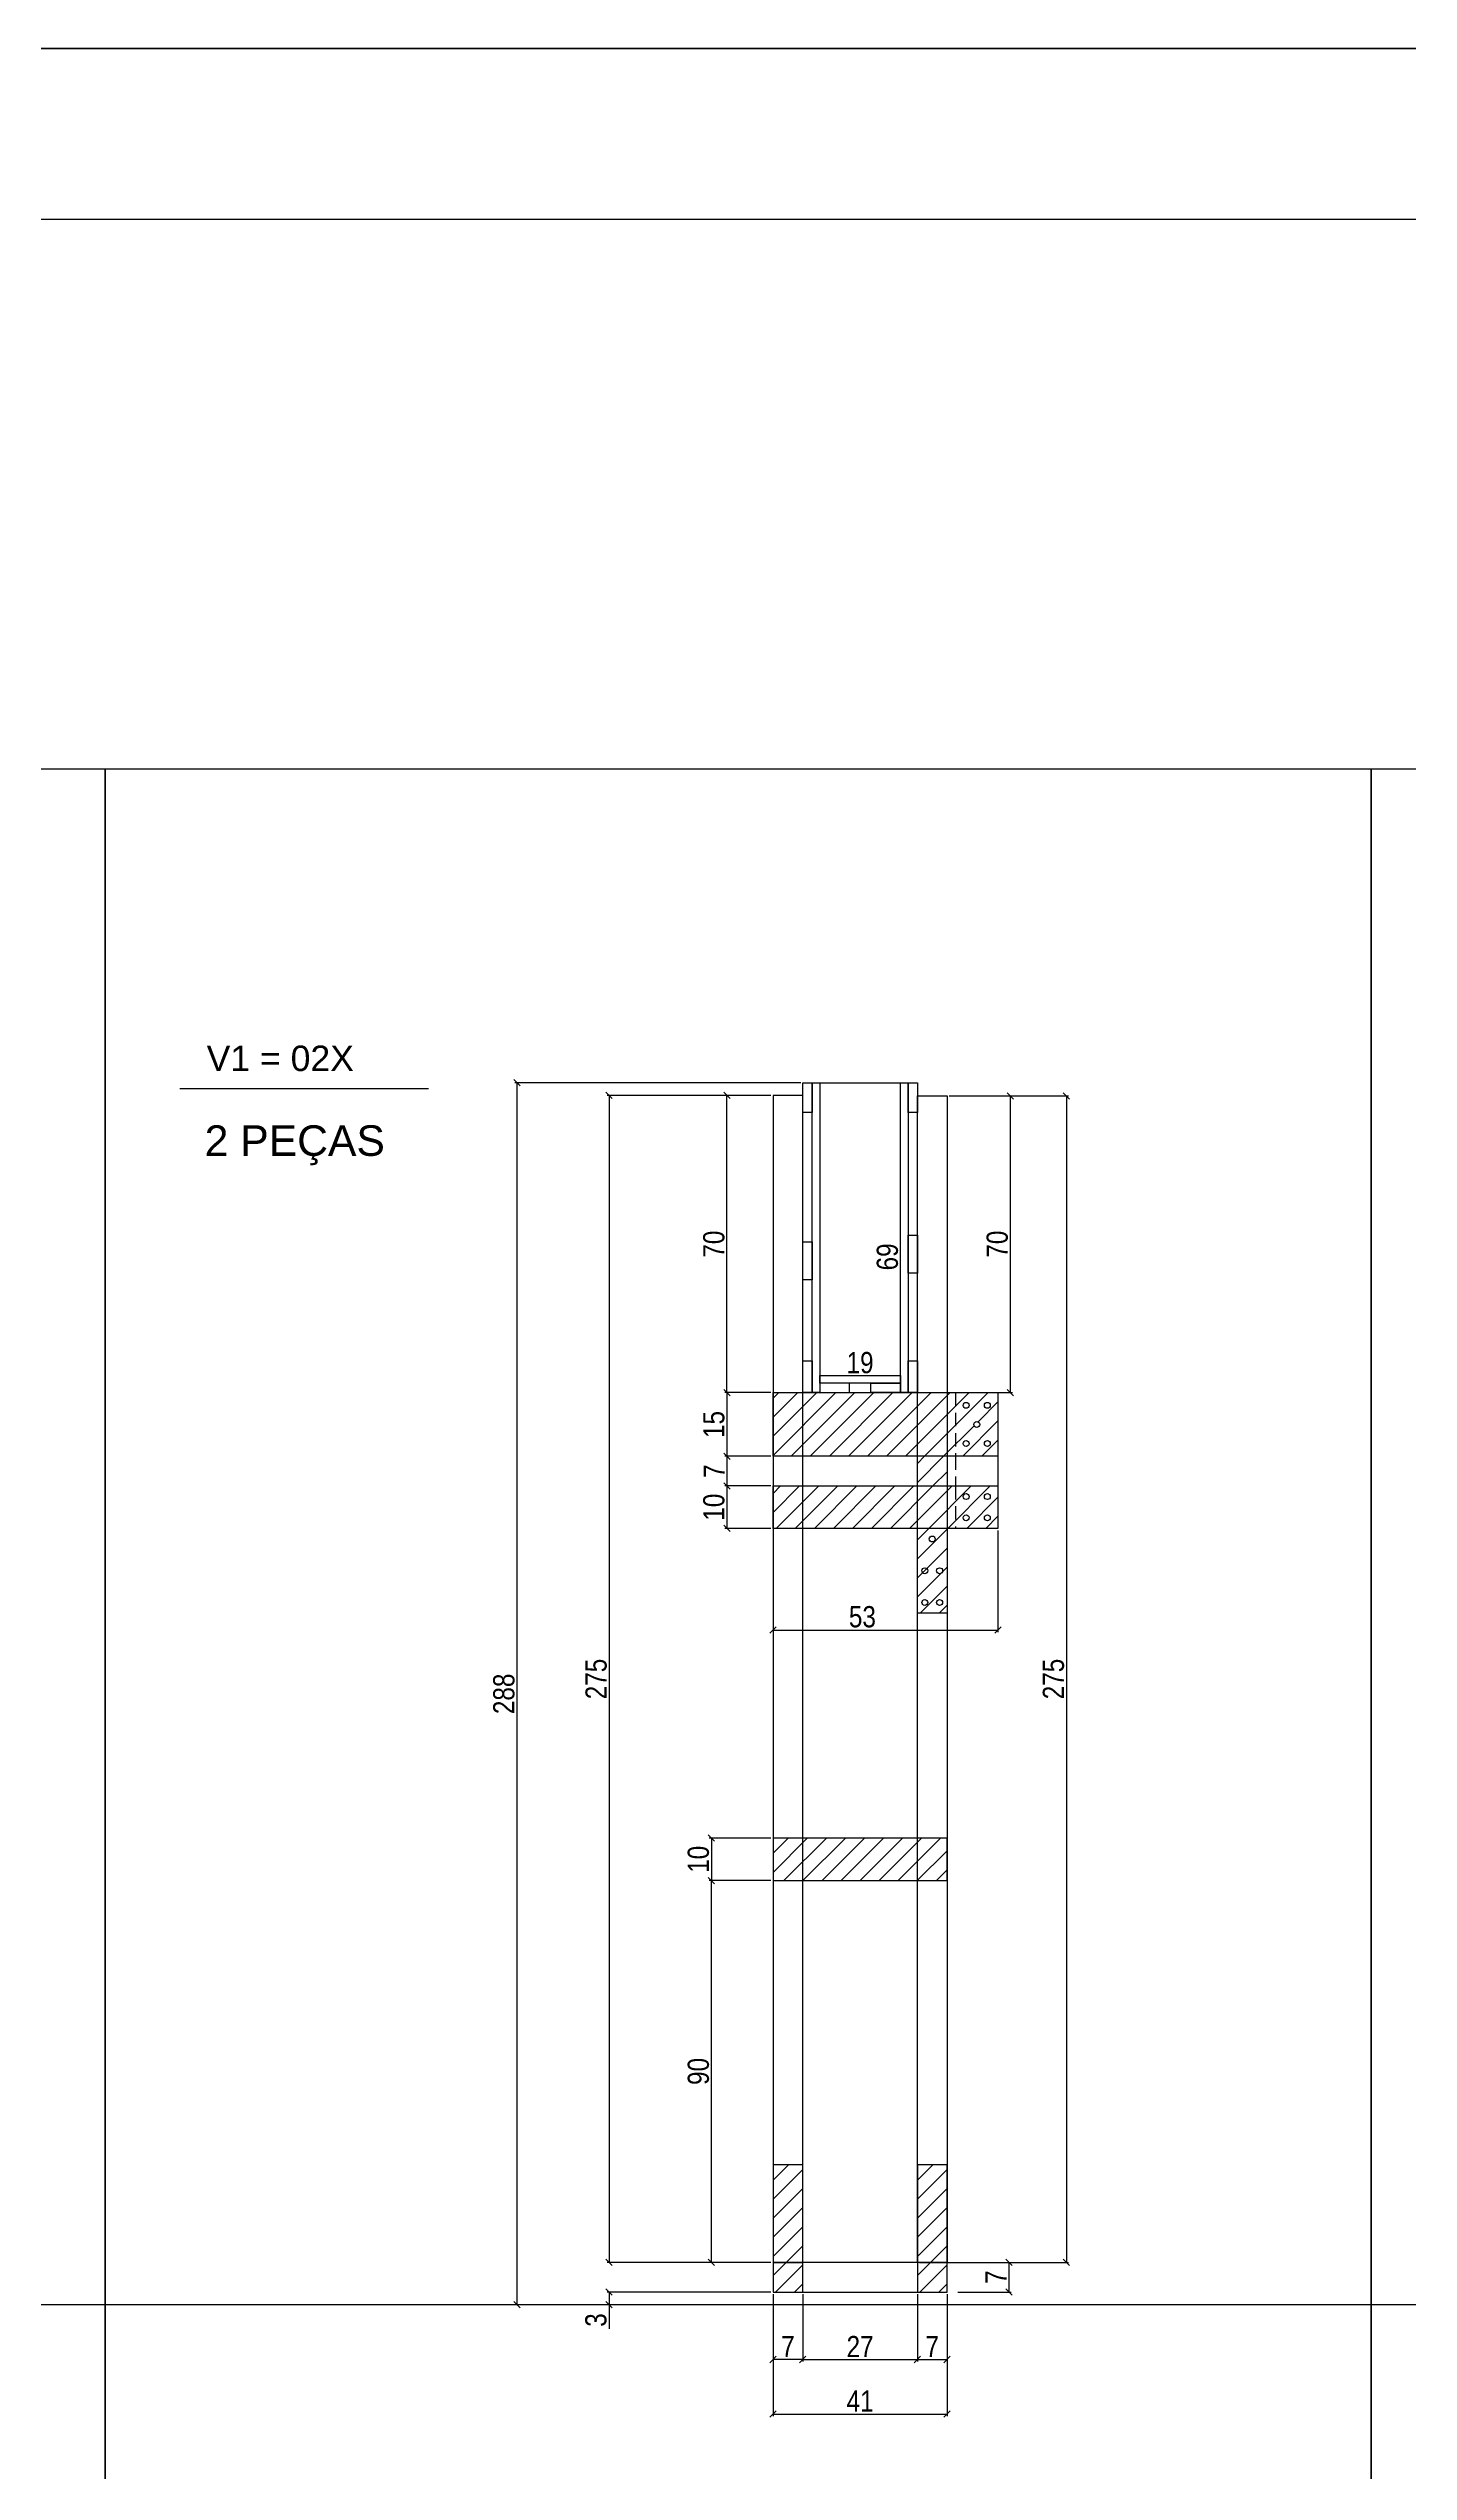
# Model space of a CAD drawing. Extents: x 16965 to 24320, y 205100 to 209880.
# Drawn here: x 17993 to 18634, y 208738 to 209880 of the extents above; entities that cross this region are included whole.
import ezdxf

# ---------------------------------------------------------------- set-up
doc = ezdxf.new("R2010")
doc.units = 0
doc.linetypes.add('DASHED2', pattern=[9.525, 6.35, -3.175])
doc.layers.get('0').update_dxf_attribs({"linetype": 'CONTINUOUS'})
doc.layers.get('DEFPOINTS').update_dxf_attribs({"linetype": 'CONTINUOUS'})
for name, color, linetype in [('8', 111, 'CONTINUOUS'), ('COTA', 241, 'CONTINUOUS'), ('detalhes', 4, 'CONTINUOUS'), ('HACHURA', 8, 'CONTINUOUS'), ('TIRAS REESCORAMENTO', 252, 'CONTINUOUS'), ('VIGAS', 3, 'CONTINUOUS')]:
    doc.layers.add(name, color=color, linetype=linetype)
doc.layers.add('FOLHA', color=255, linetype='CONTINUOUS', lineweight=40)
doc.styles.add('COTA TECNICA 2X', font='techl___.ttf', dxfattribs={"height": 10})
doc.styles.add('R80-50', font='arial.ttf', dxfattribs={"height": 10})
doc.dimstyles.new('SECAO', dxfattribs={"dimscale": 0.333333, "dimtxt": 5, "dimasz": 9, "dimexe": 3, "dimexo": 3, "dimgap": 3, "dimtad": 1, "dimdec": 1, "dimlfac": 0.5, "dimzin": 12, "dimdsep": 46, "dimtxsty": 'COTA TECNICA 2X', "dimblk1": 'OBLIQUE', "dimblk2": 'OBLIQUE', "dimsah": 1, "dimcen": 0.9, "dimclrd": 4, "dimclre": 4, "dimclrt": 240, "dimadec": 1, "dimazin": 3, "dimtfac": 1, "dimtdec": 1, "dimtmove": 0, "dimatfit": 3, "dimfxl": 1, "dimtolj": 1, "dimtzin": 12, "dimarcsym": 0})
pattern_1 = [(45, (-5257.449, 10923.388), (-4.49012806, 4.49012806), [])]

# ---------------------------------------------------------------- blocks, each defined once
blk = doc.blocks.new('_Oblique')
at = {"color": 0, "linetype": 'ByBlock', "lineweight": -2}
blk.add_line((-0.5, -0.5), (0.5, 0.5), dxfattribs=at)
blk = doc.blocks.new('*D2783')
at = {"layer": 'DEFPOINTS', "color": 0, "transparency": 16777216}
for p in [(18334.4, 209386.8), (18257.1, 208836.7), (18334.4, 208836.7)]:
    blk.add_point(p, dxfattribs=at)
at = {"layer": 'detalhes', "color": 4, "lineweight": -2, "transparency": 16777216}
for p, q in [((18333.4, 209386.8), (18256.1, 209386.8)), ((18257.1, 209386.8), (18257.1, 208836.7)), ((18333.4, 208836.7), (18256.1, 208836.7))]:
    blk.add_line(p, q, dxfattribs=at)
at = {"layer": 'detalhes', "color": 4, "lineweight": -2, "transparency": 16777216, "xscale": 3, "yscale": 3, "zscale": 3}
for p, rotation in [((18257.1, 209386.8), 90), ((18257.1, 208836.7), 270)]:
    blk.add_blockref('_Oblique', p, dxfattribs=dict(at, rotation=rotation))
at = {"layer": 'detalhes', "color": 240, "transparency": 16777216, "insert": (18251, 209111.7), "char_height": 10, "attachment_point": 5, "rotation": 90, "style": 'COTA TECNICA 2X'}
blk.add_mtext('\\A1;275', dxfattribs=at)
blk = doc.blocks.new('*D2784')
at = {"layer": 'DEFPOINTS', "color": 0, "transparency": 16777216}
for p in [(18334.4, 208822.7), (18416.4, 208822.7), (18416.4, 208765.2)]:
    blk.add_point(p, dxfattribs=at)
at = {"layer": 'detalhes', "color": 4, "lineweight": -2, "transparency": 16777216}
for p, q in [((18334.4, 208821.7), (18334.4, 208764.2)), ((18416.4, 208821.7), (18416.4, 208764.2)), ((18334.4, 208765.2), (18416.4, 208765.2))]:
    blk.add_line(p, q, dxfattribs=at)
at = {"layer": 'detalhes', "color": 4, "lineweight": -2, "transparency": 16777216, "xscale": 3, "yscale": 3, "zscale": 3, "rotation": 180}
blk.add_blockref('_Oblique', (18334.4, 208765.2), dxfattribs=at)
at = {"layer": 'detalhes', "color": 4, "lineweight": -2, "transparency": 16777216, "xscale": 3, "yscale": 3, "zscale": 3}
blk.add_blockref('_Oblique', (18416.4, 208765.2), dxfattribs=at)
at = {"layer": 'detalhes', "color": 240, "transparency": 16777216, "insert": (18375.4, 208771.3), "char_height": 10, "attachment_point": 5, "style": 'COTA TECNICA 2X'}
blk.add_mtext('\\A1;41', dxfattribs=at)
blk = doc.blocks.new('*D2785')
at = {"layer": 'DEFPOINTS', "color": 0, "transparency": 16777216}
for p in [(18348.4, 208822.7), (18402.4, 208822.7), (18402.4, 208790.9)]:
    blk.add_point(p, dxfattribs=at)
at = {"layer": 'detalhes', "color": 4, "lineweight": -2, "transparency": 16777216}
for p, q in [((18348.4, 208821.7), (18348.4, 208789.9)), ((18402.4, 208821.7), (18402.4, 208789.9)), ((18348.4, 208790.9), (18402.4, 208790.9))]:
    blk.add_line(p, q, dxfattribs=at)
at = {"layer": 'detalhes', "color": 4, "lineweight": -2, "transparency": 16777216, "xscale": 3, "yscale": 3, "zscale": 3, "rotation": 180}
blk.add_blockref('_Oblique', (18348.4, 208790.9), dxfattribs=at)
at = {"layer": 'detalhes', "color": 4, "lineweight": -2, "transparency": 16777216, "xscale": 3, "yscale": 3, "zscale": 3}
blk.add_blockref('_Oblique', (18402.4, 208790.9), dxfattribs=at)
at = {"layer": 'detalhes', "color": 240, "transparency": 16777216, "insert": (18375.4, 208797), "char_height": 10, "attachment_point": 5, "style": 'COTA TECNICA 2X'}
blk.add_mtext('\\A1;27', dxfattribs=at)
blk = doc.blocks.new('*D2786')
at = {"layer": 'DEFPOINTS', "color": 0, "transparency": 16777216}
for p in [(18402.4, 208790.9), (18416.4, 208790.9), (18416.4, 208790.9)]:
    blk.add_point(p, dxfattribs=at)
at = {"layer": 'detalhes', "color": 4, "lineweight": -2, "transparency": 16777216}
blk.add_line((18402.4, 208790.9), (18416.4, 208790.9), dxfattribs=at)
at = {"layer": 'detalhes', "color": 4, "lineweight": -2, "transparency": 16777216, "xscale": 3, "yscale": 3, "zscale": 3, "rotation": 180}
blk.add_blockref('_Oblique', (18402.4, 208790.9), dxfattribs=at)
at = {"layer": 'detalhes', "color": 4, "lineweight": -2, "transparency": 16777216, "xscale": 3, "yscale": 3, "zscale": 3}
blk.add_blockref('_Oblique', (18416.4, 208790.9), dxfattribs=at)
at = {"layer": 'detalhes', "color": 240, "transparency": 16777216, "insert": (18409.4, 208797), "char_height": 10, "attachment_point": 5, "style": 'COTA TECNICA 2X'}
blk.add_mtext('\\A1;7', dxfattribs=at)
blk = doc.blocks.new('*D2787')
at = {"layer": 'DEFPOINTS', "color": 0, "transparency": 16777216}
for p in [(18334.4, 208790.9), (18334.4, 208790.9), (18348.4, 208790.9)]:
    blk.add_point(p, dxfattribs=at)
at = {"layer": 'detalhes', "color": 4, "lineweight": -2, "transparency": 16777216}
blk.add_line((18348.4, 208790.9), (18334.4, 208790.9), dxfattribs=at)
at = {"layer": 'detalhes', "color": 4, "lineweight": -2, "transparency": 16777216, "xscale": 3, "yscale": 3, "zscale": 3, "rotation": 180}
blk.add_blockref('_Oblique', (18334.4, 208790.9), dxfattribs=at)
at = {"layer": 'detalhes', "color": 4, "lineweight": -2, "transparency": 16777216, "xscale": 3, "yscale": 3, "zscale": 3}
blk.add_blockref('_Oblique', (18348.4, 208790.9), dxfattribs=at)
at = {"layer": 'detalhes', "color": 240, "transparency": 16777216, "insert": (18341.4, 208797), "char_height": 10, "attachment_point": 5, "style": 'COTA TECNICA 2X'}
blk.add_mtext('\\A1;7', dxfattribs=at)
blk = doc.blocks.new('*D2788')
at = {"layer": 'DEFPOINTS', "color": 0, "transparency": 16777216}
for p in [(18334.4, 209036.7), (18305.3, 209016.7), (18334.4, 209016.7)]:
    blk.add_point(p, dxfattribs=at)
at = {"layer": 'detalhes', "color": 4, "lineweight": -2, "transparency": 16777216}
for p, q in [((18333.4, 209036.7), (18304.3, 209036.7)), ((18305.3, 209036.7), (18305.3, 209016.7)), ((18333.4, 209016.7), (18304.3, 209016.7))]:
    blk.add_line(p, q, dxfattribs=at)
at = {"layer": 'detalhes', "color": 4, "lineweight": -2, "transparency": 16777216, "xscale": 3, "yscale": 3, "zscale": 3}
for p, rotation in [((18305.3, 209036.7), 90), ((18305.3, 209016.7), 270)]:
    blk.add_blockref('_Oblique', p, dxfattribs=dict(at, rotation=rotation))
at = {"layer": 'detalhes', "color": 240, "transparency": 16777216, "insert": (18299.2, 209026.7), "char_height": 10, "attachment_point": 5, "rotation": 90, "style": 'COTA TECNICA 2X'}
blk.add_mtext('\\A1;10', dxfattribs=at)
blk = doc.blocks.new('*D2789')
at = {"layer": 'DEFPOINTS', "color": 0, "transparency": 16777216}
for p in [(18312.6, 209386.8), (18334.4, 209386.8), (18334.4, 209246.7)]:
    blk.add_point(p, dxfattribs=at)
at = {"layer": 'detalhes', "color": 4, "lineweight": -2, "transparency": 16777216}
for p, q in [((18333.4, 209386.8), (18311.6, 209386.8)), ((18312.6, 209246.7), (18312.6, 209386.8)), ((18333.4, 209246.7), (18311.6, 209246.7))]:
    blk.add_line(p, q, dxfattribs=at)
at = {"layer": 'detalhes', "color": 4, "lineweight": -2, "transparency": 16777216, "xscale": 3, "yscale": 3, "zscale": 3}
for p, rotation in [((18312.6, 209386.8), 90), ((18312.6, 209246.7), 270)]:
    blk.add_blockref('_Oblique', p, dxfattribs=dict(at, rotation=rotation))
at = {"layer": 'detalhes', "color": 240, "transparency": 16777216, "insert": (18306.5, 209316.7), "char_height": 10, "attachment_point": 5, "rotation": 90, "style": 'COTA TECNICA 2X'}
blk.add_mtext('\\A1;70', dxfattribs=at)
blk = doc.blocks.new('*D2790')
at = {"layer": 'DEFPOINTS', "color": 0, "transparency": 16777216}
for p in [(18416.4, 209386.6), (18416.4, 209246.7), (18446.2, 209246.7)]:
    blk.add_point(p, dxfattribs=at)
at = {"layer": 'detalhes', "color": 4, "lineweight": -2, "transparency": 16777216}
for p, q in [((18417.4, 209386.6), (18447.2, 209386.6)), ((18446.2, 209386.6), (18446.2, 209246.7)), ((18417.4, 209246.7), (18447.2, 209246.7))]:
    blk.add_line(p, q, dxfattribs=at)
at = {"layer": 'detalhes', "color": 4, "lineweight": -2, "transparency": 16777216, "xscale": 3, "yscale": 3, "zscale": 3}
for p, rotation in [((18446.2, 209386.6), 90), ((18446.2, 209246.7), 270)]:
    blk.add_blockref('_Oblique', p, dxfattribs=dict(at, rotation=rotation))
at = {"layer": 'detalhes', "color": 240, "transparency": 16777216, "insert": (18440.1, 209316.7), "char_height": 10, "attachment_point": 5, "rotation": 90, "style": 'COTA TECNICA 2X'}
blk.add_mtext('\\A1;70', dxfattribs=at)
blk = doc.blocks.new('*D2791')
at = {"layer": 'DEFPOINTS', "color": 0, "transparency": 16777216}
for p in [(18348.4, 209392.8), (18213.6, 208816.7), (18334.4, 208816.7)]:
    blk.add_point(p, dxfattribs=at)
at = {"layer": 'detalhes', "color": 4, "lineweight": -2, "transparency": 16777216}
for p, q in [((18347.4, 209392.8), (18212.6, 209392.8)), ((18213.6, 209392.8), (18213.6, 208816.7)), ((18333.4, 208816.7), (18212.6, 208816.7))]:
    blk.add_line(p, q, dxfattribs=at)
at = {"layer": 'detalhes', "color": 4, "lineweight": -2, "transparency": 16777216, "xscale": 3, "yscale": 3, "zscale": 3}
for p, rotation in [((18213.6, 209392.8), 90), ((18213.6, 208816.7), 270)]:
    blk.add_blockref('_Oblique', p, dxfattribs=dict(at, rotation=rotation))
at = {"layer": 'detalhes', "color": 240, "transparency": 16777216, "insert": (18207.5, 209104.7), "char_height": 10, "attachment_point": 5, "rotation": 90, "style": 'COTA TECNICA 2X'}
blk.add_mtext('\\A1;288', dxfattribs=at)
blk = doc.blocks.new('*D2792')
at = {"layer": 'DEFPOINTS', "color": 0, "transparency": 16777216}
for p in [(18257.1, 208816.7), (18334.4, 208822.7), (18334.4, 208816.7)]:
    blk.add_point(p, dxfattribs=at)
at = {"layer": 'detalhes', "color": 4, "lineweight": -2, "transparency": 16777216}
for p, q in [((18333.4, 208822.7), (18256.1, 208822.7)), ((18333.4, 208816.7), (18256.1, 208816.7)), ((18257.1, 208822.7), (18257.1, 208816.7)), ((18257.1, 208816.7), (18257.1, 208805.3))]:
    blk.add_line(p, q, dxfattribs=at)
at = {"layer": 'detalhes', "color": 4, "lineweight": -2, "transparency": 16777216, "xscale": 3, "yscale": 3, "zscale": 3}
for p, rotation in [((18257.1, 208822.7), 90), ((18257.1, 208816.7), 270)]:
    blk.add_blockref('_Oblique', p, dxfattribs=dict(at, rotation=rotation))
at = {"layer": 'detalhes', "color": 240, "transparency": 16777216, "insert": (18250.9, 208809.5), "char_height": 10, "attachment_point": 5, "rotation": 90, "style": 'COTA TECNICA 2X'}
blk.add_mtext('\\A1;3', dxfattribs=at)
blk = doc.blocks.new('*D2793')
at = {"layer": 'DEFPOINTS', "color": 0, "transparency": 16777216}
for p in [(18371.4, 209392.8), (18394.4, 209392.8), (18371.4, 209254.7)]:
    blk.add_point(p, dxfattribs=at)
at = {"layer": 'detalhes', "color": 240, "transparency": 16777216, "insert": (18388.3, 209310.7), "char_height": 10, "attachment_point": 5, "rotation": 90, "style": 'COTA TECNICA 2X'}
blk.add_mtext('\\A1;69', dxfattribs=at)
blk = doc.blocks.new('*D2794')
at = {"layer": 'DEFPOINTS', "color": 0, "transparency": 16777216}
for p in [(18356.4, 209254.7), (18394.4, 209254.7), (18394.4, 209254.7)]:
    blk.add_point(p, dxfattribs=at)
at = {"layer": 'detalhes', "color": 240, "transparency": 16777216, "insert": (18375.4, 209260.8), "char_height": 10, "attachment_point": 5, "style": 'COTA TECNICA 2X'}
blk.add_mtext('\\A1;19', dxfattribs=at)
blk = doc.blocks.new('*D2795')
at = {"layer": 'DEFPOINTS', "color": 0, "transparency": 16777216}
for p in [(18305.3, 209016.7), (18334.4, 209016.7), (18333.4, 208836.7)]:
    blk.add_point(p, dxfattribs=at)
at = {"layer": 'detalhes', "color": 4, "lineweight": -2, "transparency": 16777216}
for p, q in [((18333.4, 209016.7), (18304.3, 209016.7)), ((18305.3, 208836.7), (18305.3, 209016.7)), ((18332.4, 208836.7), (18304.3, 208836.7))]:
    blk.add_line(p, q, dxfattribs=at)
at = {"layer": 'detalhes', "color": 4, "lineweight": -2, "transparency": 16777216, "xscale": 3, "yscale": 3, "zscale": 3}
for p, rotation in [((18305.3, 209016.7), 90), ((18305.3, 208836.7), 270)]:
    blk.add_blockref('_Oblique', p, dxfattribs=dict(at, rotation=rotation))
at = {"layer": 'detalhes', "color": 240, "transparency": 16777216, "insert": (18299.2, 208926.7), "char_height": 10, "attachment_point": 5, "rotation": 90, "style": 'COTA TECNICA 2X'}
blk.add_mtext('\\A1;90', dxfattribs=at)
blk = doc.blocks.new('*D2796')
at = {"layer": 'DEFPOINTS', "color": 0, "transparency": 16777216}
for p in [(18334.4, 209206.7), (18440.4, 209182.7), (18440.4, 209134.8)]:
    blk.add_point(p, dxfattribs=at)
at = {"layer": 'detalhes', "color": 4, "lineweight": -2, "transparency": 16777216}
for p, q in [((18334.4, 209205.7), (18334.4, 209133.8)), ((18440.4, 209181.7), (18440.4, 209133.8)), ((18334.4, 209134.8), (18440.4, 209134.8))]:
    blk.add_line(p, q, dxfattribs=at)
at = {"layer": 'detalhes', "color": 4, "lineweight": -2, "transparency": 16777216, "xscale": 3, "yscale": 3, "zscale": 3, "rotation": 180}
blk.add_blockref('_Oblique', (18334.4, 209134.8), dxfattribs=at)
at = {"layer": 'detalhes', "color": 4, "lineweight": -2, "transparency": 16777216, "xscale": 3, "yscale": 3, "zscale": 3}
blk.add_blockref('_Oblique', (18440.4, 209134.8), dxfattribs=at)
at = {"layer": 'detalhes', "color": 240, "transparency": 16777216, "insert": (18376.5, 209141), "char_height": 10, "attachment_point": 5, "style": 'COTA TECNICA 2X'}
blk.add_mtext('\\A1;53', dxfattribs=at)
blk = doc.blocks.new('*D2797')
at = {"layer": 'DEFPOINTS', "color": 0, "transparency": 16777216}
for p in [(18417.4, 209386.6), (18417.4, 208836.7), (18472.7, 208836.7)]:
    blk.add_point(p, dxfattribs=at)
at = {"layer": 'detalhes', "color": 4, "lineweight": -2, "transparency": 16777216}
for p, q in [((18418.4, 209386.6), (18473.7, 209386.6)), ((18472.7, 209386.6), (18472.7, 208836.7)), ((18418.4, 208836.7), (18473.7, 208836.7))]:
    blk.add_line(p, q, dxfattribs=at)
at = {"layer": 'detalhes', "color": 4, "lineweight": -2, "transparency": 16777216, "xscale": 3, "yscale": 3, "zscale": 3}
for p, rotation in [((18472.7, 209386.6), 90), ((18472.7, 208836.7), 270)]:
    blk.add_blockref('_Oblique', p, dxfattribs=dict(at, rotation=rotation))
at = {"layer": 'detalhes', "color": 240, "transparency": 16777216, "insert": (18466.6, 209111.7), "char_height": 10, "attachment_point": 5, "rotation": 90, "style": 'COTA TECNICA 2X'}
blk.add_mtext('\\A1;275', dxfattribs=at)
blk = doc.blocks.new('*D2798')
at = {"layer": 'DEFPOINTS', "color": 0, "transparency": 16777216}
for p in [(18402.4, 208836.7), (18420.5, 208822.7), (18445.6, 208822.7)]:
    blk.add_point(p, dxfattribs=at)
at = {"layer": 'detalhes', "color": 4, "lineweight": -2, "transparency": 16777216}
for p, q in [((18403.4, 208836.7), (18446.6, 208836.7)), ((18445.6, 208836.7), (18445.6, 208822.7)), ((18421.5, 208822.7), (18446.6, 208822.7))]:
    blk.add_line(p, q, dxfattribs=at)
at = {"layer": 'detalhes', "color": 4, "lineweight": -2, "transparency": 16777216, "xscale": 3, "yscale": 3, "zscale": 3}
for p, rotation in [((18445.6, 208836.7), 90), ((18445.6, 208822.7), 270)]:
    blk.add_blockref('_Oblique', p, dxfattribs=dict(at, rotation=rotation))
at = {"layer": 'detalhes', "color": 240, "transparency": 16777216, "insert": (18439.5, 208829.7), "char_height": 10, "attachment_point": 5, "rotation": 90, "style": 'COTA TECNICA 2X'}
blk.add_mtext('\\A1;7', dxfattribs=at)
blk = doc.blocks.new('*D2780')
at = {"layer": 'DEFPOINTS', "color": 0, "transparency": 16777216}
for p in [(18334.4, 209246.7), (18312.6, 209216.7), (18334.4, 209216.7)]:
    blk.add_point(p, dxfattribs=at)
at = {"layer": 'detalhes', "color": 4, "lineweight": -2, "transparency": 16777216}
for p, q in [((18333.4, 209246.7), (18311.6, 209246.7)), ((18312.6, 209246.7), (18312.6, 209216.7)), ((18333.4, 209216.7), (18311.6, 209216.7))]:
    blk.add_line(p, q, dxfattribs=at)
at = {"layer": 'detalhes', "color": 4, "lineweight": -2, "transparency": 16777216, "xscale": 3, "yscale": 3, "zscale": 3}
for p, rotation in [((18312.6, 209246.7), 90), ((18312.6, 209216.7), 270)]:
    blk.add_blockref('_Oblique', p, dxfattribs=dict(at, rotation=rotation))
at = {"layer": 'detalhes', "color": 240, "transparency": 16777216, "insert": (18306.5, 209231.7), "char_height": 10, "attachment_point": 5, "rotation": 90, "style": 'COTA TECNICA 2X'}
blk.add_mtext('\\A1;15', dxfattribs=at)
blk = doc.blocks.new('*D2781')
at = {"layer": 'DEFPOINTS', "color": 0, "transparency": 16777216}
for p in [(18334.4, 209202.7), (18312.6, 209182.7), (18334.4, 209182.7)]:
    blk.add_point(p, dxfattribs=at)
at = {"layer": 'detalhes', "color": 4, "lineweight": -2, "transparency": 16777216}
for p, q in [((18333.4, 209202.7), (18311.6, 209202.7)), ((18312.6, 209202.7), (18312.6, 209182.7)), ((18333.4, 209182.7), (18311.6, 209182.7))]:
    blk.add_line(p, q, dxfattribs=at)
at = {"layer": 'detalhes', "color": 4, "lineweight": -2, "transparency": 16777216, "xscale": 3, "yscale": 3, "zscale": 3}
for p, rotation in [((18312.6, 209202.7), 90), ((18312.6, 209182.7), 270)]:
    blk.add_blockref('_Oblique', p, dxfattribs=dict(at, rotation=rotation))
at = {"layer": 'detalhes', "color": 240, "transparency": 16777216, "insert": (18306.5, 209192.7), "char_height": 10, "attachment_point": 5, "rotation": 90, "style": 'COTA TECNICA 2X'}
blk.add_mtext('\\A1;10', dxfattribs=at)
blk = doc.blocks.new('*D2782')
at = {"layer": 'DEFPOINTS', "color": 0, "transparency": 16777216}
for p in [(18334.4, 209216.7), (18312.6, 209202.7), (18334.4, 209202.7)]:
    blk.add_point(p, dxfattribs=at)
at = {"layer": 'detalhes', "color": 4, "lineweight": -2, "transparency": 16777216}
for p, q in [((18333.4, 209216.7), (18311.6, 209216.7)), ((18312.6, 209216.7), (18312.6, 209202.7)), ((18333.4, 209202.7), (18311.6, 209202.7))]:
    blk.add_line(p, q, dxfattribs=at)
at = {"layer": 'detalhes', "color": 4, "lineweight": -2, "transparency": 16777216, "xscale": 3, "yscale": 3, "zscale": 3}
for p, rotation in [((18312.6, 209216.7), 90), ((18312.6, 209202.7), 270)]:
    blk.add_blockref('_Oblique', p, dxfattribs=dict(at, rotation=rotation))
at = {"layer": 'detalhes', "color": 240, "transparency": 16777216, "insert": (18306.6, 209209.7), "char_height": 10, "attachment_point": 5, "rotation": 90, "style": 'COTA TECNICA 2X'}
blk.add_mtext('\\A1;7', dxfattribs=at)

msp = doc.modelspace()

# ---------------------------------------------------------------- hatches: boundary and pattern name
at = {"layer": 'COTA'}
h = msp.add_hatch(dxfattribs=at)
h.set_pattern_fill('ANSI31', color=256, scale=2, style=0)
h.set_pattern_definition(pattern_1)
h.paths.add_polyline_path([(18440.4, 209246.71), (18334.4, 209246.71), (18334.4, 209216.71), (18440.4, 209216.71)])
edge = h.paths.add_edge_path(flags=16)
edge.add_arc((18425.4, 209222.71), 1.4, 0, 360)
edge = h.paths.add_edge_path(flags=16)
edge.add_arc((18430.4, 209231.71), 1.4, 0, 360)
edge = h.paths.add_edge_path(flags=16)
edge.add_arc((18425.4, 209240.71), 1.4, 0, 360)
edge = h.paths.add_edge_path(flags=16)
edge.add_arc((18435.4, 209222.71), 1.4, 0, 360)
edge = h.paths.add_edge_path(flags=16)
edge.add_arc((18435.4, 209240.71), 1.4, 0, 360)
h = msp.add_hatch(dxfattribs=at)
h.set_pattern_fill('ANSI31', color=256, scale=2, style=0)
h.set_pattern_definition(pattern_1)
h.paths.add_polyline_path([(18402.4, 209216.71), (18402.4, 209202.71), (18416.4, 209202.71), (18416.4, 209216.71)])
h = msp.add_hatch(dxfattribs=at)
h.set_pattern_fill('ANSI31', color=256, scale=2, style=0)
h.set_pattern_definition(pattern_1)
h.paths.add_polyline_path([(18440.4, 209202.71), (18334.4, 209202.71), (18334.4, 209182.71), (18440.4, 209182.71)])
edge = h.paths.add_edge_path(flags=16)
edge.add_arc((18425.4, 209197.71), 1.4, 0, 360)
edge = h.paths.add_edge_path(flags=16)
edge.add_arc((18425.4, 209187.71), 1.4, 0, 360)
edge = h.paths.add_edge_path(flags=16)
edge.add_arc((18435.4, 209197.71), 1.4, 0, 360)
edge = h.paths.add_edge_path(flags=16)
edge.add_arc((18435.4, 209187.71), 1.4, 0, 360)
h = msp.add_hatch(dxfattribs=at)
h.set_pattern_fill('ANSI31', color=256, scale=2, style=0)
h.set_pattern_definition(pattern_1)
h.paths.add_polyline_path([(18402.4, 209142.77), (18416.4, 209142.77), (18416.4, 209182.71), (18402.4, 209182.71)])
h = msp.add_hatch(dxfattribs=at)
h.set_pattern_fill('ANSI31', color=256, scale=2, style=0)
h.set_pattern_definition([(45, (-5257.449, 10915.388), (-4.49012806, 4.49012806), [])])
h.paths.add_polyline_path([(18416.4, 209036.68), (18334.4, 209036.68), (18334.4, 209016.68), (18416.4, 209016.68)])
h = msp.add_hatch(dxfattribs=at)
h.set_pattern_fill('ANSI31', color=256, scale=2, style=0)
h.set_pattern_definition([(45, (-1509.815, 203013.4774), (-4.490128, 4.490128), [])])
h.paths.add_polyline_path([(18334.4, 208822.67), (18348.4, 208822.67), (18348.4, 208882.67), (18334.4, 208882.67)])
h = msp.add_hatch(dxfattribs=at)
h.set_pattern_fill('ANSI31', color=256, scale=2, style=0)
h.set_pattern_definition([(45, (-1441.815, 203013.4774), (-4.490128, 4.490128), [])])
h.paths.add_polyline_path([(18402.4, 208822.67), (18416.4, 208822.67), (18416.4, 208882.67), (18402.4, 208882.67)])

# ---------------------------------------------------------------- linework, layer by layer
at = {"color": 30}
msp.add_line((17165.77, 209799.92), (24239.28, 209799.92), dxfattribs=at)
at = {"linetype": 'Continuous'}
msp.add_line((18440.4, 209216.71), (18440.4, 209202.71), dxfattribs=at)
msp.add_line((18416.4, 209142.77), (18402.4, 209142.77))
at = {"color": 6}
msp.add_lwpolyline([(19213.2, 208576.06), (18616.39, 208576.06), (18616.39, 209540.84), (19213.2, 209540.84)], close=True, dxfattribs=at)
at = {"linetype": 'Continuous'}
for points in [[(18334.4, 208836.67), (18348.4, 208836.67), (18348.4, 209386.76), (18334.4, 209386.76)], [(18416.4, 208836.67), (18402.4, 208836.67), (18402.4, 209386.64), (18416.4, 209386.64)], [(18440.4, 209216.71), (18334.4, 209216.71), (18334.4, 209246.71), (18440.4, 209246.71)], [(18440.4, 209182.71), (18334.4, 209182.71), (18334.4, 209202.71), (18440.4, 209202.71)], [(18334.4, 208822.67), (18348.4, 208822.67), (18348.4, 208882.67), (18334.4, 208882.67)], [(18402.4, 208822.67), (18416.4, 208822.67), (18416.4, 208882.67), (18402.4, 208882.67)]]:
    msp.add_lwpolyline(points, close=True, dxfattribs=at)
for points in [[(18334.4, 209016.68), (18416.4, 209016.68), (18416.4, 209036.68), (18334.4, 209036.68), (18334.4, 209016.68)], [(18356.4, 208822.67), (18416.4, 208822.67), (18416.4, 208836.67), (18334.4, 208836.67), (18334.4, 208822.67), (18356.4, 208822.67)]]:
    msp.add_lwpolyline(points, dxfattribs=at)
for centre in [(18425.4, 209240.71), (18435.4, 209240.71), (18430.4, 209231.71), (18425.4, 209222.71), (18435.4, 209222.71), (18425.4, 209197.71), (18435.4, 209197.71), (18425.4, 209187.71), (18435.4, 209187.71), (18409.4, 209177.71), (18405.9, 209162.74), (18412.9, 209162.74), (18405.9, 209147.77), (18412.9, 209147.77)]:
    msp.add_circle(centre, 1.4)
at = {"layer": '8', "color": 5, "linetype": 'Continuous'}
for points in [[(18019.58, 208576.06), (17422.76, 208576.06), (17422.76, 209540.84), (18019.58, 209540.84)], [(18616.39, 208576.06), (18019.58, 208576.06), (18019.58, 209540.84), (18616.39, 209540.84)]]:
    msp.add_lwpolyline(points, close=True, dxfattribs=at)
at = {"layer": 'COTA', "linetype": 'DASHED2'}
for p, q in [((18420.4, 209246.71), (18420.4, 209216.71)), ((18420.4, 209216.71), (18420.4, 209202.71)), ((18420.4, 209202.71), (18420.4, 209182.71))]:
    msp.add_line(p, q, dxfattribs=at)
at = {"layer": 'FOLHA'}
msp.add_line((16964.59, 209880.4), (24319.75, 209880.4), dxfattribs=at)
at = {"layer": 'HACHURA', "color": 7}
msp.add_line((18054.73, 209390.02), (18171.88, 209390.02), dxfattribs=at)
at = {"layer": 'TIRAS REESCORAMENTO', "linetype": 'ByBlock'}
for p, q in [((18356.4, 209392.76), (18394.4, 209392.76)), ((18019.58, 208816.67), (17422.76, 208816.67)), ((18616.39, 208816.67), (18019.58, 208816.67)), ((19213.2, 208816.67), (18616.39, 208816.67))]:
    msp.add_line(p, q, dxfattribs=at)
for points in [[(18348.4, 209392.76), (18352.8, 209392.76), (18352.8, 209378.76), (18348.4, 209378.76)], [(18398, 209392.76), (18402.4, 209392.76), (18402.4, 209378.76), (18398, 209378.76)], [(18398, 209320.97), (18402.4, 209320.97), (18402.4, 209302.97), (18398, 209302.97)], [(18348.4, 209317.83), (18352.8, 209317.83), (18352.8, 209299.83), (18348.4, 209299.83)], [(18348.4, 209261.71), (18352.8, 209261.71), (18352.8, 209246.71), (18348.4, 209246.71)], [(18398, 209261.71), (18402.4, 209261.71), (18402.4, 209246.71), (18398, 209246.71)], [(18394.4, 209251.11), (18356.4, 209251.11), (18356.4, 209254.71), (18394.4, 209254.71)], [(18370.37, 209246.71), (18370.37, 209251.11), (18356.4, 209251.11), (18356.4, 209246.71)], [(18380.44, 209246.71), (18380.44, 209251.11), (18394.4, 209251.11), (18394.4, 209246.71)]]:
    msp.add_lwpolyline(points, close=True, dxfattribs=at)
for points in [[(18356.4, 209246.71), (18352.8, 209246.71), (18352.8, 209392.76), (18356.4, 209392.76), (18356.4, 209246.71)], [(18398, 209246.71), (18394.4, 209246.71), (18394.4, 209392.76), (18398, 209392.76), (18398, 209246.71)]]:
    msp.add_lwpolyline(points, dxfattribs=at)

# ---------------------------------------------------------------- texts
at = {"layer": 'VIGAS', "color": 7, "attachment_point": 1, "style": 'R80-50'}
for s, width, insert, char_height in [('V1 = 02X', 124.324, (18067.35, 209410.32), 12), ('2 PEÇAS', 162.221, (18066.41, 209372.73), 14.4)]:
    msp.add_mtext_dynamic_manual_height_columns(s, width=width, gutter_width=50, heights=[0], dxfattribs=dict(at, insert=insert, char_height=char_height))

# ---------------------------------------------------------------- dimensions: what is measured, and where the dimension line sits
at = {"layer": 'detalhes', "color": 3}
for base, p1, p2, picture, middle in [((18213.61, 208816.67), (18348.4, 209392.76), (18334.4, 208816.67), '*D2791', (18207.51, 209104.71)), ((18257.11, 208836.67), (18334.4, 209386.76), (18334.4, 208836.67), '*D2783', (18251, 209111.71)), ((18312.63, 209386.76), (18334.4, 209246.71), (18334.4, 209386.76), '*D2789', (18306.53, 209316.74)), ((18446.16, 209246.71), (18416.4, 209386.64), (18416.4, 209246.71), '*D2790', (18440.05, 209316.67)), ((18472.7, 208836.67), (18417.4, 209386.64), (18417.4, 208836.67), '*D2797', (18466.59, 209111.65)), ((18312.63, 209216.71), (18334.4, 209246.71), (18334.4, 209216.71), '*D2780', (18306.52, 209231.71)), ((18312.63, 209202.71), (18334.4, 209216.71), (18334.4, 209202.71), '*D2782', (18306.56, 209209.71)), ((18312.63, 209182.71), (18334.4, 209202.71), (18334.4, 209182.71), '*D2781', (18306.53, 209192.71)), ((18305.3, 209016.68), (18334.4, 209036.68), (18334.4, 209016.68), '*D2788', (18299.2, 209026.68)), ((18305.3, 209016.68), (18333.4, 208836.67), (18334.4, 209016.68), '*D2795', (18299.17, 208926.68)), ((18445.55, 208822.67), (18402.4, 208836.67), (18420.46, 208822.67), '*D2798', (18439.48, 208829.67)), ((18257.11, 208816.67), (18334.4, 208822.67), (18334.4, 208816.67), '*D2792', (18250.89, 208809.5))]:
    dim = msp.add_linear_dim(base=base, p1=p1, p2=p2, angle=90, dimstyle='SECAO', dxfattribs=at)
    dim.commit()
    dim.dimension.update_dxf_attribs({"geometry": picture, "text_midpoint": middle})
dim = msp.add_linear_dim(base=(18394.4, 209392.76), p1=(18371.44, 209254.71), p2=(18371.44, 209392.76), angle=90, dimstyle='SECAO', override={"dimse1": 1, "dimse2": 1, "dimsd1": 1, "dimsd2": 1}, dxfattribs=at)
dim.commit()
dim.dimension.update_dxf_attribs({"geometry": '*D2793', "text_midpoint": (18394.4, 209310.68), "dimtype": 160})
dim = msp.add_linear_dim(base=(18394.4, 209254.71), p1=(18356.4, 209254.71), p2=(18394.4, 209254.71), dimstyle='SECAO', override={"dimse1": 1, "dimse2": 1, "dimsd1": 1, "dimsd2": 1}, dxfattribs=at)
dim.commit()
dim.dimension.update_dxf_attribs({"geometry": '*D2794', "text_midpoint": (18375.4, 209254.71), "dimtype": 160})
for base, p1, p2, picture, middle in [((18440.4, 209134.79), (18334.4, 209206.71), (18440.4, 209182.71), '*D2796', (18376.54, 209134.79)), ((18416.4, 208765.21), (18334.4, 208822.67), (18416.4, 208822.67), '*D2784', (18375.4, 208765.21)), ((18402.4, 208790.93), (18348.4, 208822.67), (18402.4, 208822.67), '*D2785', (18375.4, 208790.93)), ((18416.4, 208790.93), (18402.4, 208790.93), (18416.4, 208790.93), '*D2786', (18409.4, 208790.93))]:
    dim = msp.add_linear_dim(base=base, p1=p1, p2=p2, dimstyle='SECAO', dxfattribs=at)
    dim.commit()
    dim.dimension.update_dxf_attribs({"geometry": picture, "text_midpoint": middle, "dimtype": 160})
dim = msp.add_linear_dim(base=(18334.4, 208790.93), p1=(18348.4, 208790.93), p2=(18334.4, 208790.93), dimstyle='SECAO', dxfattribs=at)
dim.commit()
dim.dimension.update_dxf_attribs({"geometry": '*D2787', "text_midpoint": (18341.4, 208797)})

doc.saveas('drawing.dxf')
